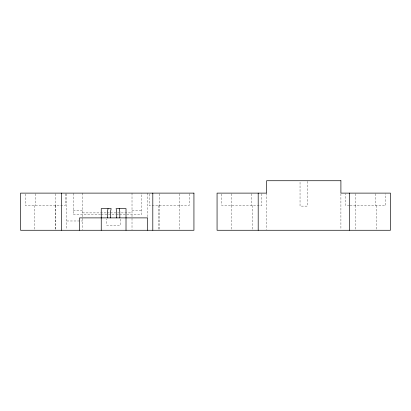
<?xml version="1.0" encoding="UTF-8"?>
<svg xmlns="http://www.w3.org/2000/svg" width="411" height="411" viewBox="0 0 411 411"><rect width="100%" height="100%" fill="white"/><g stroke="black" fill="none" stroke-linecap="round" stroke-linejoin="round"><path stroke-width="0.31" stroke-dasharray="2.06 1.54" d="M349.412 205.5L345.661 205.5L345.661 193.735M350.038 205.5L385.703 205.5L385.703 193.735M73.184 210.504L82.472 210.504M132.013 210.504L141.302 210.504M82.472 212.888L106.608 212.888M107.245 212.888L109.783 212.888M110.42 212.888L132.013 212.888M100.561 214.819L73.184 214.819L73.184 193.113M101.198 214.819L115.84 214.819M116.472 214.819L119.02 214.819M119.658 214.819L141.302 214.819L141.302 193.113M66.757 220.979L82.472 220.979M376.209 205.5L376.209 229.636M375.69 193.735L375.69 205.5M355.669 193.735L355.669 205.5M355.155 205.5L355.155 229.636M340.909 193.756L340.909 229.631M307.469 181.364L307.469 206.122L300.04 206.122L300.04 181.364M266.6 193.113L266.6 229.631M261.853 193.735L261.853 205.5L221.812 205.5L221.812 193.735M252.359 205.5L252.359 229.636M251.84 193.735L251.84 205.5M231.819 193.735L231.819 205.5M231.306 205.5L231.306 229.636M189.188 193.735L189.188 205.5L149.147 205.5L149.147 193.735M179.694 205.5L179.694 229.636M179.181 193.735L179.181 205.5M159.381 205.5L159.381 229.636M159.16 193.735L159.16 205.5M158.641 205.5L158.641 229.636M147.729 193.113L147.729 217.46M132.013 193.113L132.013 229.651M120.438 219.125L120.438 225.315L106.814 225.315L106.814 219.125M82.472 193.113L82.472 229.651M66.757 193.751L66.757 229.651M65.339 193.735L65.339 205.5L25.297 205.5L25.297 193.735M55.845 205.5L55.845 229.636M55.66 205.5L55.66 229.636M55.331 193.735L55.331 205.5M35.31 193.735L35.31 205.5M34.791 205.5L34.791 229.636"/><path stroke-width="0.62" d="M108.052 208.598L107.435 211.691L107.435 217.887M119.2 208.598L119.822 211.691L119.822 217.887M349.314 193.113L349.314 230.268M258.195 193.113L258.195 230.268M152.805 193.113L152.805 230.268M147.688 230.268L147.688 217.887L79.57 217.887L79.57 230.268M126.013 230.268L126.013 208.598L116.102 208.598L116.724 211.691L116.724 217.887M110.533 217.887L110.533 211.691L111.15 208.598L101.245 208.598L101.245 230.268M61.686 193.113L61.686 230.268M340.909 180.732L266.6 180.732L266.6 193.113L217.065 193.113L217.065 230.268L390.45 230.268L390.45 193.113L340.909 193.113L340.909 180.732M193.935 193.113L20.55 193.113L20.55 230.268L193.935 230.268L193.935 193.113"/></g></svg>
